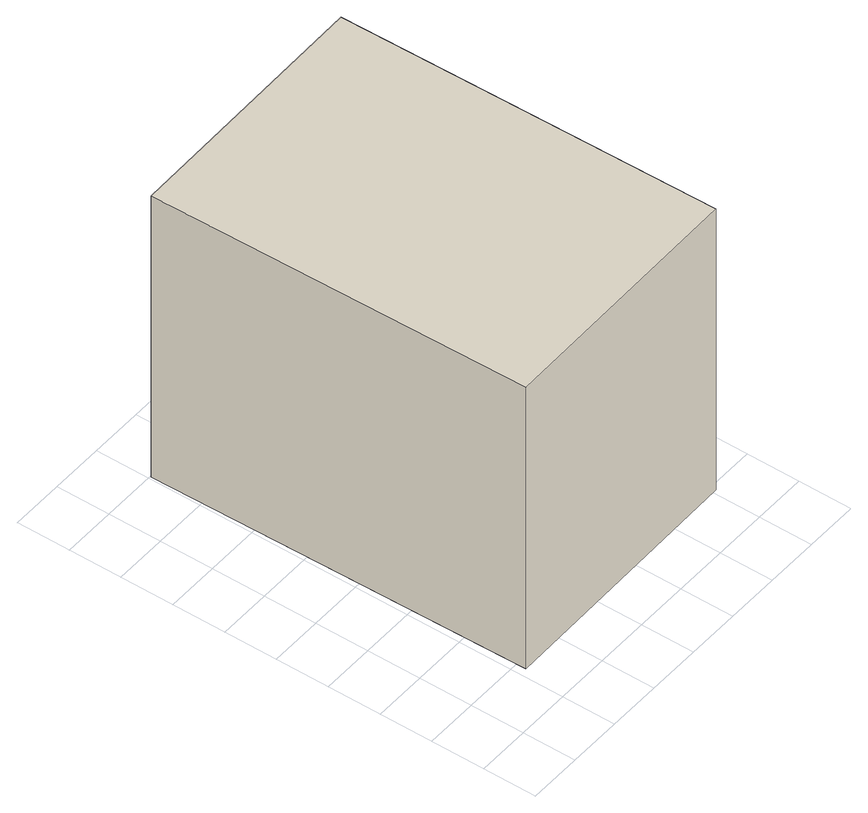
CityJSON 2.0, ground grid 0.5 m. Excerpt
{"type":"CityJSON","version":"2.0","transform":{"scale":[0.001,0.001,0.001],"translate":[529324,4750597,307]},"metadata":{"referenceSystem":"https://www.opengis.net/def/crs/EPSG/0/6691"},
"CityObjects":{
"building1":{"type":"Building","attributes":{"KeyCode":"658543","class":"3003","measuredHeight":2.9,"BuildingDetails.buildingStructureType":"611","BuildingDetails.prefecture":"01","BuildingDetails.city":"01100","BuildingDetails.surveyYear":2019},"geometry":[{"type":"Solid","lod":"1","boundaries":[[[[0,1,2,3]],[[2,4,5,3]],[[1,6,4,2]],[[0,7,6,1]],[[3,5,7,0]],[[4,6,7,5]]]]}]}
},
"vertices":[
[578,413,678],[525,3991,678],[2984,4028,678],[3037,449,678],[2984,4028,3678],[3037,449,3678],[525,3991,3678],[578,413,3678]
]}
